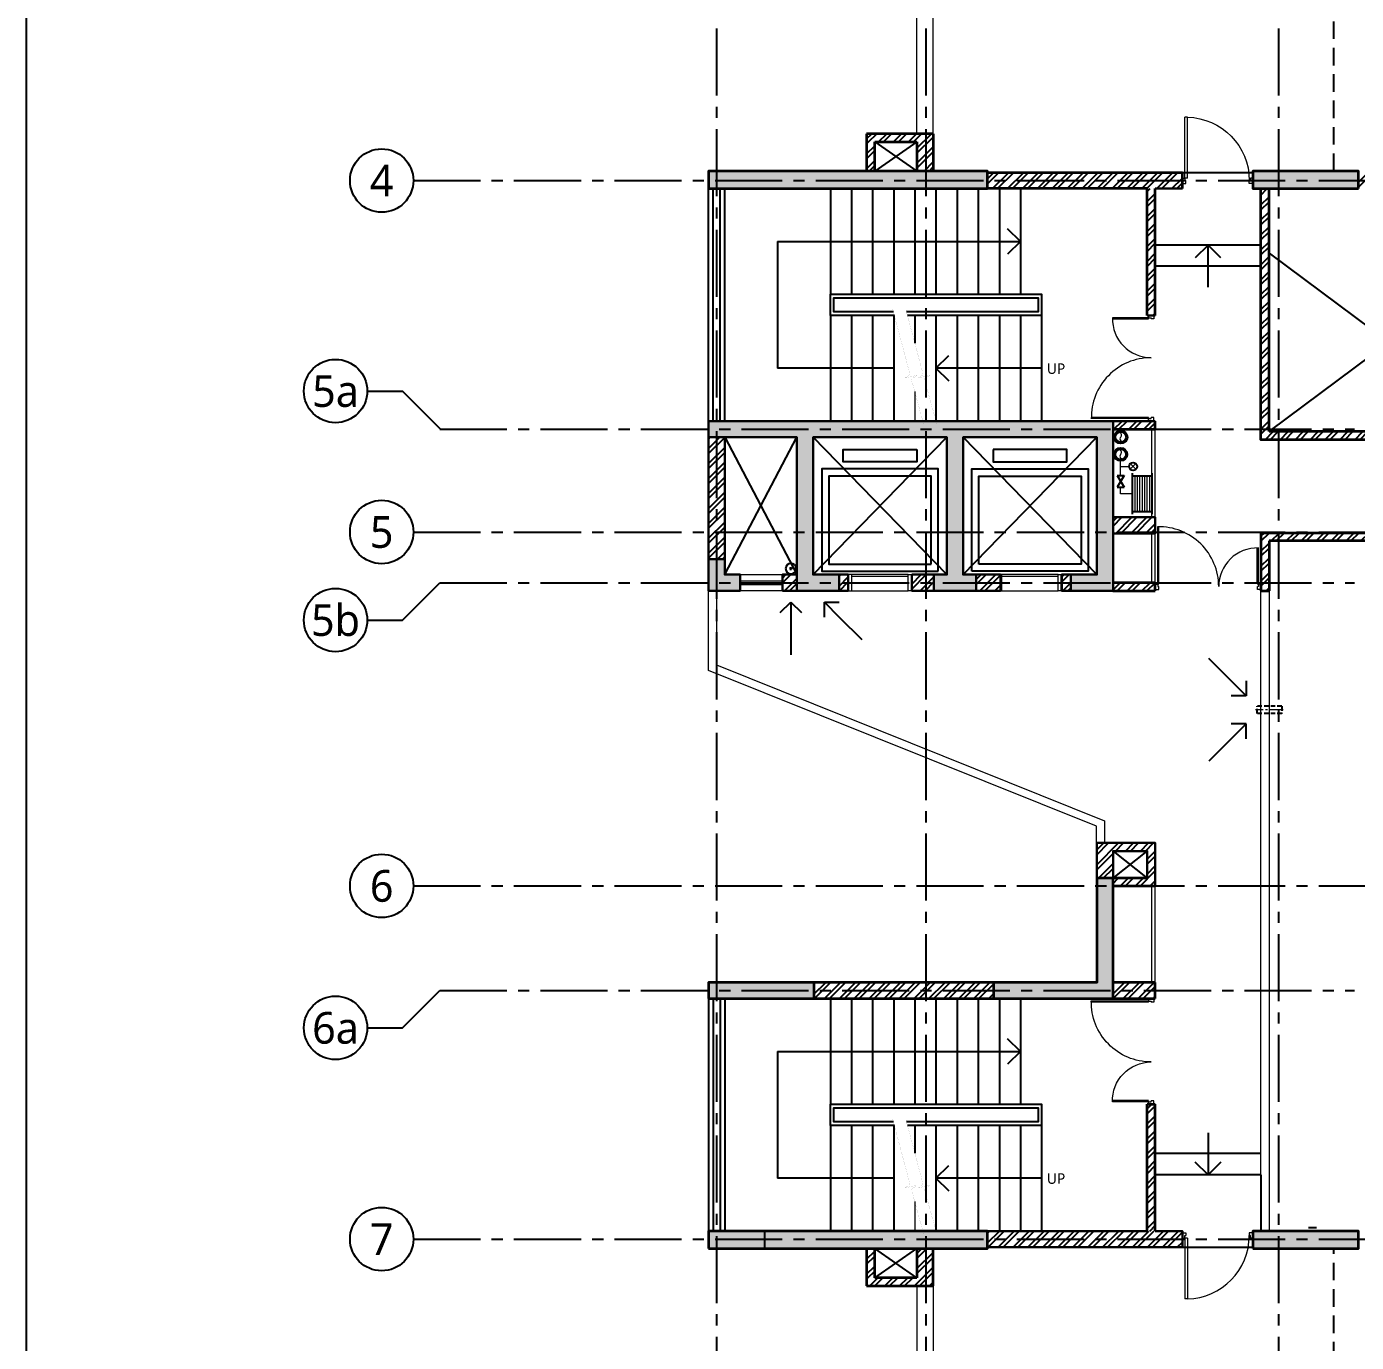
# Model space of a CAD drawing. Header units: millimetres. Extents: x -2409243 to -2334937, y -643723 to -441957.
# Drawn here: x -2409243 to -2390357, y -624773 to -606090 of the extents above; entities that cross this region are included whole.
import ezdxf
from ezdxf.enums import TextEntityAlignment as Align

# ---------------------------------------------------------------- set-up
doc = ezdxf.new("R2010")
doc.units = ezdxf.units.MM
doc.header["$MEASUREMENT"] = 0
for name, pattern in [('CENTER2', [28.574999999999996, 19.05, -3.174999999999999, 3.174999999999999, -3.174999999999999]), ('DASHED2', [0.375, 0.25, -0.125]), ('HIDDEN', [0.375, 0.25, -0.125])]:
    doc.linetypes.add(name, pattern=pattern)
for name, color, linetype in [('A-Anno Misc', 7, 'Continuous'), ('A-Anno-Grid Lines', 154, 'Continuous'), ('A-Elevation', 4, 'Continuous'), ('A-Railing', 4, 'Continuous'), ('A-Steps', 3, 'Continuous'), ('A-Wall Patt', 8, 'Continuous'), ('A-Window', 4, 'Continuous'), ('Anno_Labels', 7, 'Continuous'), ('S-Conc Patt', 9, 'Continuous')]:
    doc.layers.add(name, color=color, linetype=linetype)
for name, color, linetype, lineweight in [('A-Detail Lines', 8, 'Continuous', 25), ('A-Door', 4, 'Continuous', 9), ('A-DTLS-Elevation', 4, 'Continuous', 25), ('A-Wall Ele', 3, 'Continuous', 20), ('A-Wall Sec', 1, 'Continuous', 30), ('A-WIN', 5, 'Continuous', 25), ('HVAC Units', 60, 'Continuous', 30), ('S-Concrete', 40, 'Continuous', 30), ('STAIR', 3, 'Continuous', 9), ('Wall HATCH', 8, 'Continuous', 15)]:
    doc.layers.add(name, color=color, linetype=linetype, lineweight=lineweight)
doc.styles.get("Standard").update_dxf_attribs({"font": 'trebuc.ttf'})
pattern_1 = [(45, (-1525842.595350857, -761657.0660800767), (-106.0660171779821, 106.0660171779821), []), (45, (-1525771.884672857, -761657.0660800767), (-106.0660171779821, 106.0660171779821), [])]
pattern_2 = [(45, (-2587125.204969347, -621214.3231011034), (-106.0660171779821, 106.0660171779821), []), (45, (-2587054.494291347, -621214.3231011034), (-106.0660171779821, 106.0660171779821), [])]
pattern_3 = [(45, (-1525842.595350856, -900357.4876261746), (-106.0660171779821, 106.0660171779821), []), (45, (-1525771.884672857, -900357.4876261746), (-106.0660171779821, 106.0660171779821), [])]
pattern_4 = [(45, (-2388678.844241579, -621264.3231011044), (-106.0660171779821, 106.0660171779821), []), (45, (-2388608.133563579, -621264.3231011044), (-106.0660171779821, 106.0660171779821), [])]

# ---------------------------------------------------------------- blocks, each defined once
blk = doc.blocks.new('ABL_Door_S - 1000 x 2100-11-3 Second Floor Lvl')
at = {"layer": 'A-Door', "color": 5}
for p, q in [((-500, 37.5), (-450, 37.5)), ((-500, -37.5), (-500, 37.5)), ((-450, 37.5), (-450, -2.5)), ((450, 37.5), (450, -2.5)), ((500, 37.5), (450, 37.5)), ((500, -37.5), (500, 37.5)), ((-500, -37.5), (-465, -37.5)), ((-465, -2.5), (-450, -2.5)), ((-465, -37.5), (-465, -2.5)), ((-430, -37.5), (-465, -37.5)), ((465, -2.5), (450, -2.5)), ((465, -37.5), (465, -2.5)), ((500, -37.5), (465, -37.5))]:
    blk.add_line(p, q, dxfattribs=at)
at = {"layer": 'A-Door', "color": 5, "lineweight": 18}
for p, q in [((-465, -37.5), (-465, -902.3749913182692)), ((-430, -37.5), (-430, -902.3749913182692)), ((-430, -902.3749913182692), (-465, -902.3749913182692))]:
    blk.add_line(p, q, dxfattribs=at)
at = {"layer": 'A-Door'}
blk.add_arc((-450, -2.500000000029103), 899.9999999999976, 271.2733443589007, 0, dxfattribs=at)
blk = doc.blocks.new('Grid Head')
blk.add_circle((0, 0), 3)
at = {"layer": 'Anno_Labels'}
blk.add_attdef('GRID_NAME', text='', height=3, dxfattribs=at).set_placement((0, 0), align=Align.MIDDLE_CENTER)
blk = doc.blocks.new('Grid Residences')
for points in [[(-17086.89123417146, 3578.308619771851), (-17086.89123417146, 3078.308619771851), (-16556.56114828156, 2547.978533881949)], [(-11296.89123417146, 3578.308619771851), (-11296.89123417146, 3078.308619771851), (-10766.56114828156, 2547.978533881949)], [(-8045.170188700024, 3578.232114523882), (-8045.200182318222, 3078.23211542354), (-8575.562080290169, 2547.933843523963)]]:
    blk.add_lwpolyline(points)
at = {"layer": 'A-Anno-Grid Lines', "linetype": 'CENTER2', "ltscale": 50}
for p, q in [((-20086.5611482815, 2922.978533881949), (-20086.5611482815, -27704.42249789042)), ((-15071.56114828156, 2922.978533881949), (-15071.56114828156, -27704.42249789042)), ((-10046.56114828167, 2922.978533881833), (-10046.56114828161, -27704.42249789054)), ((-5056.561148281617, 2922.978533881949), (-5056.561148281617, -27704.42249789042)), ((-16556.56114828156, 2547.978533881949), (-16556.56114828156, -10441.25365557242)), ((-10766.56114828156, 2547.978533881949), (-10766.56114828156, -10441.25365557242)), ((-8586.561148282315, 2547.933843523963), (-8586.561148282315, -10441.25365557242)), ((12818.17248725664, -1384.25730331114), (-37818.04011461896, -1384.257303311489)), ((12818.17248725664, -4354.25730331114), (-37818.04011461896, -4354.25730331149)), ((12818.17248725664, -9364.257303311257), (-37818.04011461896, -9364.257303311608))]:
    blk.add_line(p, q, dxfattribs=at)
at = {"layer": 'A-Anno-Grid Lines'}
blk.add_line((-19971.5611482815, -2065.177177128731), (-20201.5611482815, -2065.177177128731), dxfattribs=at)
ref = blk.add_blockref('Grid Head', (-17086.86870960804, 4028.308619208051), dxfattribs=dict(xscale=150, yscale=150, zscale=150, rotation=270))
ref.add_attrib('GRID_NAME', '6a', dxfattribs={"height": 450, "rotation": 270}).set_placement((-17086.86870960804, 4028.308619208051), align=Align.MIDDLE_CENTER)
ref = blk.add_blockref('Grid Head', (-11296.86870960804, 4028.308619208051), dxfattribs=dict(xscale=150, yscale=150, zscale=150, rotation=270))
ref.add_attrib('GRID_NAME', '5b', dxfattribs={"height": 450, "rotation": 270}).set_placement((-11296.86870960804, 4028.308619208051), align=Align.MIDDLE_CENTER)
ref = blk.add_blockref('Grid Head', (-8045.147664136603, 4028.232113960199), dxfattribs=dict(xscale=150, yscale=150, zscale=150, rotation=270))
ref.add_attrib('GRID_NAME', '5a', dxfattribs={"height": 450, "rotation": 270}).set_placement((-8045.147664136603, 4028.232113960199), align=Align.MIDDLE_CENTER)
ref = blk.add_blockref('Grid Head', (-20086.53862371808, 3372.978533317801), dxfattribs=dict(xscale=150, yscale=150, zscale=150, rotation=270))
ref.add_attrib('GRID_NAME', '7', dxfattribs={"height": 450, "rotation": 270}).set_placement((-20086.53862371808, 3372.978533317801), align=Align.MIDDLE_CENTER)
ref = blk.add_blockref('Grid Head', (-15071.53862371813, 3372.978533317801), dxfattribs=dict(xscale=150, yscale=150, zscale=150, rotation=270))
ref.add_attrib('GRID_NAME', '6', dxfattribs={"height": 450, "rotation": 270}).set_placement((-15071.53862371813, 3372.978533317801), align=Align.MIDDLE_CENTER)
ref = blk.add_blockref('Grid Head', (-10046.5386237179, 3372.978533317684), dxfattribs=dict(xscale=150, yscale=150, zscale=150, rotation=270))
ref.add_attrib('GRID_NAME', '5', dxfattribs={"height": 450, "rotation": 270}).set_placement((-10046.5386237179, 3372.978533317684), align=Align.MIDDLE_CENTER)
ref = blk.add_blockref('Grid Head', (-5056.538623718196, 3372.978533317684), dxfattribs=dict(xscale=150, yscale=150, zscale=150, rotation=270))
ref.add_attrib('GRID_NAME', '4', dxfattribs={"height": 450, "rotation": 270}).set_placement((-5056.538623718196, 3372.978533317684), align=Align.MIDDLE_CENTER)
blk = doc.blocks.new('s11')
at = {"layer": 'A-Detail Lines'}
for p, q in [((-25565, 59746.55107206268), (-25150.00000000023, 60346.55107206268)), ((-25565, 60346.55107206268), (-25150.00000000023, 59746.55107206268))]:
    blk.add_line(p, q, dxfattribs=at)
blk = doc.blocks.new('Big Door Garbage')
at = {"layer": 'A-Door', "color": 5, "lineweight": 18}
for p, q in [((-12550.00000000003, 128777.8379813184), (-12500.00000000003, 128777.8379813184)), ((-12550.00000000003, 128702.8379813184), (-12550.00000000003, 128777.8379813184)), ((-12550.00000000003, 128702.8379813184), (-12515.00000000003, 128702.8379813184)), ((-12515.00000000003, 128737.8379813184), (-12500.00000000003, 128737.8379813184)), ((-12515.00000000003, 128702.8379813184), (-12515.00000000003, 128737.8379813184)), ((-12500.00000000003, 128702.8379813184), (-12515.00000000003, 128702.8379813184)), ((-12515.00000000003, 128700.206402371), (-12515.00000000003, 128189.2027984238)), ((-12500.00000000003, 128777.8379813184), (-12500.00000000003, 128737.8379813184)), ((-12498.87218045116, 128700.206402371), (-12498.87218045116, 128188.9658008673)), ((-11101.12781954891, 128700.206402371), (-11101.12781954891, 127888.9658008673)), ((-11100.00000000003, 128777.8379813184), (-11100.00000000003, 128737.8379813184)), ((-11050.00000000003, 128777.8379813184), (-11100.00000000003, 128777.8379813184)), ((-11085.00000000003, 128737.8379813184), (-11100.00000000003, 128737.8379813184)), ((-11100.00000000003, 128702.8379813184), (-11085.00000000003, 128702.8379813184)), ((-11085.00000000003, 128702.8379813184), (-11085.00000000003, 128737.8379813184)), ((-11050.00000000003, 128702.8379813184), (-11085.00000000003, 128702.8379813184)), ((-11085.00000000003, 128700.206402371), (-11085.00000000003, 127889.1190218386)), ((-11050.00000000003, 128702.8379813184), (-11050.00000000003, 128777.8379813184))]:
    blk.add_line(p, q, dxfattribs=at)
at = {"layer": 'A-Door', "lineweight": 18}
for centre, radius, start, end in [((-12498.87218045116, 128737.8379813184), 548.8721804511275, 268.3162035749107, 0), ((-11101.12781954891, 128737.8379813184), 848.8721804511275, 180, 271.3223276805164)]:
    blk.add_arc(centre, radius, start, end, dxfattribs=at)
blk = doc.blocks.new('bs1')
at = {"layer": 'A-Detail Lines'}
for points in [[(-2919.325311088462, 11907.97853388184), (480.6746889115447, 9372.978533881855)], [(-2919.325311088469, 9372.978533881864), (480.674688911502, 11907.97853388185)]]:
    blk.add_lwpolyline(points, dxfattribs=at)
blk = doc.blocks.new('Stair win rail')
at = {"layer": 'A-Window', "color": 3}
for p, q in [((-21549.99999999942, -3507.235837192973), (-24850.00000000046, -3507.235837192973)), ((-21549.99999999942, -3607.235837192973), (-24850.00000000046, -3607.235837192973))]:
    blk.add_line(p, q, dxfattribs=at)
at = {"layer": 'A-Window'}
for points in [[(-21549.99999999942, -3442.235837192973), (-24850.00000000046, -3442.23583719274)], [(-21549.99999999942, -3672.235837192973), (-24850.00000000046, -3672.235837192973)]]:
    blk.add_lwpolyline(points, dxfattribs=at)
blk = doc.blocks.new('Data Shaft Door')
at = {"layer": 'A-Door'}
for points in [[(-15745.00000000006, -10152.23583719309), (-15045.00000000006, -10152.23583719309)], [(-15745.00000000006, -10202.23583719309), (-15045.00000000006, -10202.23583719309)]]:
    blk.add_lwpolyline(points, dxfattribs=at)
blk = doc.blocks.new('Fire Hyd Shaft Door')
at = {"layer": 'A-Door'}
for points in [[(-14815.00000000005, -10152.23583719309), (-13565.00000000006, -10152.23583719309)], [(-14815.00000000005, -10202.23583719309), (-13565.00000000006, -10202.23583719309)]]:
    blk.add_lwpolyline(points, dxfattribs=at)
blk = doc.blocks.new('f h')
at = {"layer": 'A-WIN'}
for p, q in [((1011088.013132493, -78536.09547787847), (1011088.013132493, -79119.67305707687)), ((1011368.013092493, -78536.09547787857), (1011368.013092493, -79119.67305707687)), ((1010874.07182492, -78569.5797984855), (1010971.835498694, -78569.57979848562)), ((1010874.07182492, -78569.5797984855), (1010971.835498694, -78734.34588364139)), ((1010971.835498694, -78569.57979848562), (1010874.07182492, -78734.34588364151)), ((1010874.07182492, -78734.34588364151), (1010971.835498694, -78734.34588364139)), ((1011088.013132493, -78574.90916572325), (1011368.013092493, -78574.90916572312)), ((1011088.013132493, -79080.85936923242), (1011368.013092493, -79080.8593692322))]:
    blk.add_line(p, q, dxfattribs=at)
at = {"layer": 'A-WIN', "ltscale": 50}
for centre, radius in [((1010925.350132211, -78023.24024013418), 93.75), ((1010925.350132211, -78023.24024013418), 75), ((1010923.803244226, -78269.11066844268), 93.75), ((1010923.803244226, -78269.11066844268), 75)]:
    blk.add_circle(centre, radius, dxfattribs=at)
at = {"layer": 'A-WIN'}
blk.add_circle((1011100.248916052, -78441.18286097607), 56.63822130720364, dxfattribs=at)
at = {"layer": 'Wall HATCH'}
for p, q in [((1010922.953661807, -78569.57979848537), (1010922.953661807, -78343.90080410137)), ((1010922.953661807, -78441.1828609762), (1011043.610694745, -78441.1828609763)), ((1011140.298186413, -78401.13359061512), (1011060.199645691, -78481.23213133692)), ((1011140.298186413, -78481.2321313374), (1011060.199645691, -78401.13359061582)), ((1010922.953661807, -78827.88426747755), (1010922.953661807, -78734.34588364151)), ((1011123.013127493, -78574.909165723), (1011123.013127493, -79080.85936923232)), ((1011158.013122493, -78574.90916572325), (1011158.013122493, -79080.8593692322)), ((1011193.013117493, -78574.90916572325), (1011193.013117493, -79080.85936923232)), ((1011228.013112493, -78574.90916572325), (1011228.013112494, -79080.85936923232)), ((1011263.013107493, -78574.90916572312), (1011263.013107493, -79080.85936923232)), ((1011298.013102493, -78574.90916572312), (1011298.013102493, -79080.8593692322)), ((1011333.013097493, -78574.909165723), (1011333.013097493, -79080.8593692322)), ((1011088.013132493, -78827.88426747755), (1010922.953661807, -78827.88426747755))]:
    blk.add_line(p, q, dxfattribs=at)
at = {"layer": 'Wall HATCH', "ltscale": 50}
for centre in [(1010899.00696167, -77996.55152780411), (1010897.460073685, -78242.42195611262)]:
    blk.add_arc(centre, 37.5, 314.6266810665331, 134.6266810665331, dxfattribs=at)
at = {"layer": 'Wall HATCH'}
for centre in [(1010951.693302752, -78049.92895246425), (1010950.146414767, -78295.79938077275)]:
    blk.add_arc(centre, 37.5, 134.6266810665331, 314.6266810665331, dxfattribs=at)
blk = doc.blocks.new('Lift Door')
at = {"layer": 'A-Door'}
for p, q in [((-15830.00000000005, -5817.23583719309), (-15830.00000000005, -6617.235837193075)), ((-15625.00000000005, -6617.235837193075), (-15625.00000000005, -5817.23583719309)), ((-15600.00000000005, -6617.235837193075), (-15600.00000000005, -5817.23583719309))]:
    blk.add_line(p, q, dxfattribs=at)
for points in [[(-15830.00000000005, -5767.23583719309), (-15830.00000000005, -5817.23583719309), (-15600.00000000005, -5817.23583719309), (-15600.00000000005, -5767.23583719309)], [(-15830.00000000005, -6667.235837193075), (-15830.00000000005, -6617.235837193075), (-15600.00000000005, -6617.235837193075), (-15600.00000000005, -6667.235837193075)]]:
    blk.add_lwpolyline(points, dxfattribs=at)
blk = doc.blocks.new('Lift Room')
at = {"layer": 'A-Detail Lines'}
for p, q in [((-15630.00000000007, 122950.3379813184), (-13680.00000000007, 124850.3379813183)), ((-15630.00000000007, 124850.3379813183), (-13680.00000000007, 122950.3379813184))]:
    blk.add_line(p, q, dxfattribs=at)
blk.add_lwpolyline([(-15480.00000000008, 124625.3379813184), (-14230.00000000008, 124625.3379813184), (-14230.00000000008, 123175.3379813183), (-15480.00000000008, 123175.3379813183)], close=True, dxfattribs=at)
at = {"layer": 'A-Elevation'}
for points in [[(-15580.00000000008, 124725.3379813183), (-14130.00000000008, 124725.3379813183), (-14130.00000000008, 123075.3379813183), (-15580.00000000008, 123075.3379813183)], [(-13855.00000000007, 124425.3379813184), (-14030.00000000008, 124425.3379813184), (-14030.00000000008, 123375.3379813183), (-13855.00000000007, 123375.3379813183)]]:
    blk.add_lwpolyline(points, close=True, dxfattribs=at)
blk = doc.blocks.new('Shaft Door D')
at = {"layer": 'A-Wall Patt'}
h = blk.add_hatch(dxfattribs=at)
h.set_pattern_fill('ANSI32', color=256, scale=400, style=0)
h.set_pattern_definition([(45, (-9829.325311088469, 7062.978533881891), (-106.0660171779821, 106.0660171779821), []), (45, (-9758.614633088466, 7062.978533881891), (-106.0660171779821, 106.0660171779821), [])])
h.paths.add_polyline_path([(-9624.325311088469, 7292.978533881892), (-9829.325311088469, 7292.978533881892), (-9829.325311088469, 7062.978533881891), (-9624.325311088469, 7062.978533881891)])
at = {"layer": 'A-Door'}
for points in [[(-10429.32531108847, 7292.978533881892), (-9829.325311088469, 7292.978533881892)], [(-10429.32531108847, 7202.978533881891), (-9829.325311088469, 7202.978533881891)], [(-10429.32531108847, 7152.978533881891), (-9829.325311088469, 7152.978533881891)], [(-9829.325311088469, 7062.978533881891), (-10429.32531108847, 7062.978533881891)]]:
    blk.add_lwpolyline(points, dxfattribs=at)
at = {"layer": 'A-Wall Sec'}
for points in [[(-9829.325311088469, 7062.978533881891), (-9829.325311088469, 7292.978533881892), (-9624.325311088469, 7292.978533881892)], [(-9829.325311088469, 7062.978533881891), (-9624.325311088469, 7062.978533881891)]]:
    blk.add_lwpolyline(points, dxfattribs=at)
blk = doc.blocks.new('Elec Shaft Door')
at = {"layer": 'A-Door'}
for p, q in [((-21320.00000000001, 55996.5510720627), (-19955, 55996.5510720627)), ((-21320.00000000001, 55946.5510720627), (-19955, 55946.5510720627))]:
    blk.add_line(p, q, dxfattribs=at)
blk = doc.blocks.new('A$C7A496187')
at = {"layer": 'A-Detail Lines'}
for p, q in [((-1801.881114906398, 2548.118885093485), (-1982.19334410876, 2728.431114295963)), ((-5250, 2550), (-5249.999999999534, 750.0000000000583)), ((-5250, 2550), (-1800, 2550)), ((-1801.881114906398, 2548.118885093485), (-1982.19334410876, 2367.806655891007)), ((-3000, 750), (-2819.687770797639, 930.3122292024781)), ((-3600, 750), (-5249.999999999534, 750.0000000000583)), ((-1500, 750), (-3000, 750)), ((-3000, 750), (-2819.687770797639, 569.6877707975217))]:
    blk.add_line(p, q, dxfattribs=at)
at = {"layer": 'A-Detail Lines', "color": 5, "const_width": 1}
for points in [[(-3614.388678551419, 1586.506432710215), (-3368.331279197475, 662.0062195144128), (-3439.796830150066, 612.7559084440582), (-3270.223396420246, 649.6556236573961), (-3350.570661826758, 595.5125149176455), (-3175.539865364554, -39.99708847200964)], [(-3428.203515943839, 1586.506432710215), (-3182.146116589894, 662.0062195144128), (-3253.61166754202, 612.7559084440582), (-3084.038233812666, 649.6556236573961), (-3164.385499219177, 595.5125149176455), (-2989.354702756508, -39.99708847200964)]]:
    blk.add_lwpolyline(points, dxfattribs=at)
at = {"layer": 'A-Railing'}
for points in [[(-3591.364835445536, 1500), (-4500, 1500), (-4500, 1800), (-1500, 1800), (-1500, 1500), (-3405.179672837724, 1500)], [(-3604.672425635392, 1550), (-4450, 1550), (-4450, 1750), (-1550, 1750), (-1550, 1550), (-3418.487263027812, 1550)]]:
    blk.add_lwpolyline(points, dxfattribs=at)
at = {"layer": 'A-Steps'}
for p, q in [((-4500, 3300), (-4500, 1800)), ((-4200, 3300), (-4200, 1800)), ((-3900, 3300), (-3900, 1800)), ((-3600, 3300), (-3600, 1800)), ((-3300, 3300), (-3300, 1800)), ((-3000, 3300), (-3000, 1800)), ((-2700, 3300), (-2700, 1800)), ((-2400, 3300), (-2400, 1800)), ((-2100, 3300), (-2100, 1800)), ((-1800, 3300), (-1800, 1800)), ((-4500, 1500), (-4500, 0)), ((-4200, 1500), (-4200, 0)), ((-3900, 1500), (-3900, 0)), ((-3600, 1500), (-3600, 0)), ((-3300, 1500), (-3300, 1104.813225622638)), ((-3000, 1500), (-3000, 0)), ((-2700, 1500), (-2700, 0)), ((-2400, 1500), (-2400, 0)), ((-2100, 1500), (-2100, 0)), ((-1800, 1500), (-1800, 0)), ((-1500, 1500), (-1500, 0))]:
    blk.add_line(p, q, dxfattribs=at)
at = {"layer": 'STAIR'}
blk.add_line((-3300, 419.5539350113831), (-3300, 0), dxfattribs=at)
at = {"layer": 'A-Detail Lines', "insert": (-1424.758477131719, 820.0621779527864), "char_height": 150, "width": 514.4054084551753, "attachment_point": 1}
blk.add_mtext('UP', dxfattribs=at)
blk = doc.blocks.new('Garbaghe Chute cutout')
at = {"layer": 'A-Detail Lines'}
for points in [[(-836332.2976589759, 288436.1430589523), (-835307.2976589759, 286486.1430589523)], [(-836332.2976589763, 286486.1430589523), (-835307.2976589759, 288436.1430589521)]]:
    blk.add_lwpolyline(points, dxfattribs=at)
blk = doc.blocks.new('Rainwater Pipe Shaft')
at = {"layer": 'A-Detail Lines'}
for points in [[(-830817.2976589764, 282561.1430589525), (-830332.2976589759, 282176.1430589524)], [(-830817.2976589764, 282176.1430589524), (-830332.297658976, 282561.1430589525)]]:
    blk.add_lwpolyline(points, dxfattribs=at)
blk = doc.blocks.new('Res Col LAyout 11th Floor')
at = {"layer": 'S-Conc Patt'}
for points in [[(-906908.8507446464, 153265.7215128544), (-906908.8507446464, 153515.7215128544), (-910868.8507446459, 153515.7215128544), (-910868.8507446459, 153265.7215128544)], [(-901638.8507446459, 153265.7215128544), (-901638.8507446459, 153515.7215128544), (-903138.8507446464, 153515.7215128544), (-903138.8507446464, 153265.7215128544)], [(-910868.8507446458, 149965.7215128534), (-910868.8507446458, 149735.7215128543), (-909613.8507446456, 149735.7215128541), (-909613.8507446456, 147555.7215128543), (-909013.8507446456, 147555.7215128543), (-909013.8507446456, 147785.7215128543), (-909383.8507446456, 147785.7215128543), (-909383.8507446456, 149735.7215128534), (-907483.8507446456, 149735.7215128534), (-907483.8507446456, 147785.7215128548), (-907668.8507446456, 147785.7215128548), (-907668.8507446456, 147555.7215128548), (-907068.8507446456, 147555.7215128548), (-907068.8507446456, 147785.7215128548), (-907253.8507446456, 147785.7215128548), (-907253.8507446456, 149735.7215128534), (-905353.8507446459, 149735.7215128543), (-905353.8507446459, 147785.7215128543), (-905723.8507446456, 147785.7215128543), (-905723.8507446456, 147555.7215128543), (-905123.8507446456, 147555.7215128543), (-905123.8507446456, 149965.7215128534)], [(-905353.8507446464, 143475.7215128544), (-905353.8507446464, 141995.7215128546), (-906823.8507446456, 141995.7215128546), (-906823.8507446456, 141765.7215128546), (-905123.8507446464, 141765.7215128546), (-905123.8507446464, 143475.7215128544)], [(-910868.8507446465, 141765.7215128543), (-910868.8507446465, 141765.7215128544), (-909368.8507446458, 141765.7215128544), (-909368.8507446458, 141995.7215128544), (-910868.8507446465, 141995.7215128544)], [(-910868.8507446459, 138215.7215128544), (-906908.8507446464, 138215.7215128544), (-906908.8507446464, 138465.7215128546), (-910868.8507446459, 138465.7215128544)], [(-903138.8507446464, 138215.7215128544), (-901638.8507446459, 138215.7215128543), (-901638.8507446459, 138465.7215128543), (-903138.8507446464, 138465.7215128544)]]:
    blk.add_hatch(color=256, dxfattribs=at).paths.add_polyline_path(points)
blk.add_hatch(color=256, dxfattribs=at).paths.add_polyline_path([(-910868.8507446458, 148005.7215128543), (-910868.8507446458, 147555.7215128543), (-910418.8507446458, 147555.7215128543), (-910418.8507446458, 147785.7215128543), (-910638.8507446459, 147785.7215128543), (-910638.8507446459, 148005.7215128543)], flags=17)
at = {"layer": 'S-Concrete', "lineweight": 35}
for points in [[(-906908.8507446464, 153265.7215128544), (-906908.8507446464, 153515.7215128544), (-910868.8507446459, 153515.7215128544), (-910868.8507446459, 153265.7215128544)], [(-901638.8507446459, 153265.7215128544), (-901638.8507446459, 153515.7215128544), (-903138.8507446464, 153515.7215128544), (-903138.8507446464, 153265.7215128544)], [(-905353.8507446464, 143475.7215128544), (-905353.8507446464, 141995.7215128546), (-906823.8507446456, 141995.7215128546), (-906823.8507446456, 141765.7215128546), (-905123.8507446464, 141765.7215128546), (-905123.8507446464, 143475.7215128544)], [(-910868.8507446465, 141765.7215128543), (-910868.8507446465, 141765.7215128544), (-909368.8507446458, 141765.7215128544), (-909368.8507446458, 141995.7215128544), (-910868.8507446465, 141995.7215128544), (-910868.8507446465, 141765.7215128543)], [(-910868.8507446459, 138215.7215128544), (-906908.8507446464, 138215.7215128544), (-906908.8507446464, 138465.7215128546), (-910868.8507446459, 138465.7215128544)], [(-903138.8507446464, 138215.7215128544), (-901638.8507446459, 138215.7215128543), (-901638.8507446459, 138465.7215128543), (-903138.8507446464, 138465.7215128544)]]:
    blk.add_lwpolyline(points, close=True, dxfattribs=at)
at = {"layer": 'S-Concrete'}
for points in [[(-910868.8507446458, 149965.7215128534), (-910868.8507446458, 149735.7215128543), (-909613.8507446456, 149735.7215128541), (-909613.8507446456, 147555.7215128543), (-909013.8507446456, 147555.7215128543), (-909013.8507446456, 147785.7215128543), (-909383.8507446456, 147785.7215128543), (-909383.8507446456, 149735.7215128534), (-907483.8507446456, 149735.7215128534), (-907483.8507446456, 147785.7215128548), (-907668.8507446456, 147785.7215128548), (-907668.8507446456, 147555.7215128548), (-907068.8507446456, 147555.7215128548), (-907068.8507446456, 147785.7215128548), (-907253.8507446456, 147785.7215128548), (-907253.8507446456, 149735.7215128534), (-905353.8507446459, 149735.7215128543), (-905353.8507446459, 147785.7215128543), (-905723.8507446456, 147785.7215128543), (-905723.8507446456, 147555.7215128543), (-905123.8507446456, 147555.7215128543), (-905123.8507446456, 149965.7215128534), (-910868.8507446458, 149965.7215128534)], [(-910868.8507446458, 148005.7215128543), (-910868.8507446458, 147555.7215128543), (-910418.8507446458, 147555.7215128543), (-910418.8507446458, 147785.7215128543), (-910638.8507446459, 147785.7215128543), (-910638.8507446459, 148005.7215128543), (-910868.8507446458, 148005.7215128543)]]:
    blk.add_lwpolyline(points, dxfattribs=at)
blk = doc.blocks.new('Spout')
at = {"layer": 'A-DTLS-Elevation', "linetype": 'DASHED2', "ltscale": 250}
for p, q in [((-836622.2976589759, 290266.143058952), (-836622.2976589759, 290366.143058952)), ((-836272.297658976, 290366.143058952), (-836272.297658976, 290266.143058952))]:
    blk.add_line(p, q, dxfattribs=at)
for points in [[(-836272.297658976, 290366.143058952), (-836622.2976589759, 290366.143058952)], [(-836272.297658976, 290266.143058952), (-836622.2976589759, 290266.143058952)]]:
    blk.add_lwpolyline(points, dxfattribs=at)
at = {"layer": 'STAIR', "linetype": 'CENTER2', "ltscale": 10}
blk.add_lwpolyline([(-836250.422658976, 290316.143058952), (-836644.1726589759, 290316.143058952)], dxfattribs=at)
blk = doc.blocks.new('RW pipe')
at = {"layer": 'A-Detail Lines'}
for points in [[(-912742.862737155, 292075.1890407078), (-912782.8627371552, 292075.1890407078)], [(-912762.8627371552, 292095.1890407079), (-912762.8627371552, 292055.1890407079)]]:
    blk.add_lwpolyline(points, dxfattribs=at)
at = {"layer": 'A-DTLS-Elevation'}
blk.add_circle((-912762.8627371552, 292075.1890407079), 74.99999999999999, dxfattribs=at)
blk = doc.blocks.new('_Open90')
at = {"color": 0, "linetype": 'ByBlock', "lineweight": -2}
for p, q in [((0, 0), (-1, 0)), ((-0.5, 0.5), (0, 0)), ((0, 0), (-0.5, -0.5))]:
    blk.add_line(p, q, dxfattribs=at)
blk = doc.blocks.new('Leader')
at = {"layer": 'A-Detail Lines'}
blk.add_lwpolyline([(-866884.1632830976, 285459.343937374), (-866434.1918783496, 285459.3439373739)], dxfattribs=at)
at = {"layer": 'A-Detail Lines', "xscale": 300, "yscale": 300, "zscale": 300, "rotation": 180}
blk.add_blockref('_Open90', (-867184.1632830976, 285459.3439373739), dxfattribs=at)

msp = doc.modelspace()

# ---------------------------------------------------------------- hatches: boundary and pattern name
at = {"layer": 'A-Wall Patt'}
h = msp.add_hatch(dxfattribs=at)
h.set_pattern_fill('ANSI32', color=256, scale=400, style=0)
h.set_pattern_definition(pattern_2)
h.paths.add_polyline_path([(-2396368.169552668, -607611.3445672226), (-2397313.169552668, -607611.3445672226), (-2397313.169552668, -607726.3445672226), (-2397198.169552668, -607726.3445672226), (-2396598.169552668, -607726.3445672226), (-2396598.169552668, -608141.3445672226), (-2396368.169552668, -608141.3445672226)])
h = msp.add_hatch(dxfattribs=at)
h.set_pattern_fill('ANSI32', color=256, scale=400, style=0)
h.set_pattern_definition(pattern_2)
h.paths.add_polyline_path([(-2397313.169552668, -608141.3445672217), (-2397198.169552668, -608141.3445672217), (-2397198.169552668, -607726.3445672226), (-2397313.169552668, -607726.3445672226)])
h = msp.add_hatch(dxfattribs=at)
h.set_pattern_fill('ANSI32', color=256, scale=400, style=0)
h.set_pattern_definition([(45, (-2587125.204969347, -621164.3231011044), (-106.0660171779821, 106.0660171779821), []), (45, (-2587054.494291347, -621164.3231011044), (-106.0660171779821, 106.0660171779821), [])])
h.paths.add_polyline_path([(-2395598.169552668, -608161.3445672226), (-2395598.169552668, -608391.3445672226), (-2392828.169552668, -608391.3445672226), (-2392828.169552668, -608163.8445672217), (-2394238.169552668, -608161.3445672226)])
h = msp.add_hatch(dxfattribs=at)
h.set_pattern_fill('ANSI32', color=256, scale=400, style=0)
h.set_pattern_definition([(45, (-2390086.756366049, -608269.3416128746), (-106.0660171779821, 106.0660171779821), []), (45, (-2390016.045688049, -608269.3416128746), (-106.0660171779821, 106.0660171779821), [])])
h.paths.add_polyline_path([(-2388913.169552668, -608391.3445672226), (-2388913.169552668, -609306.3445672226), (-2388198.169552668, -609306.3445672226), (-2388198.169552668, -609191.3445672226), (-2388798.169552668, -609191.3445672226), (-2388798.169552668, -608391.3445672217), (-2388298.169552668, -608391.3445672217), (-2388298.169552668, -608161.3445672217), (-2390328.169552668, -608161.3445672226), (-2390328.169552668, -608391.3445672226)])
h.paths.add_polyline_path([(-2391598.169552668, -611841.3445672226), (-2391598.169552668, -608391.3445672226), (-2391713.169552668, -608391.3445672226), (-2391713.169552668, -611956.3445672226), (-2388198.169552668, -611956.3445672226), (-2388198.169552668, -611841.3445672226)])
h = msp.add_hatch(dxfattribs=at)
h.set_pattern_fill('ANSI32', color=256, scale=400, style=0)
h.set_pattern_definition(pattern_1)
h.paths.add_polyline_path([(-2393328.169552668, -610191.3445672236), (-2393213.169552668, -610191.3445672236), (-2393213.169552668, -608391.3445672226), (-2393328.169552668, -608391.3445672226)])
h = msp.add_hatch(dxfattribs=at)
h.set_pattern_fill('ANSI32', color=256, scale=400, style=0)
h.set_pattern_definition([(45, (-2393542.182253555, -611760.0791830822), (-106.0660171779821, 106.0660171779821), []), (45, (-2393471.471575555, -611760.0791830822), (-106.0660171779821, 106.0660171779821), [])])
h.paths.add_polyline_path([(-2393213.169552668, -611691.3445672226), (-2393818.169552668, -611691.3445672226), (-2393818.169552668, -611806.3445672226), (-2393213.169552668, -611806.3445672226)])
h = msp.add_hatch(dxfattribs=at)
h.set_pattern_fill('ANSI32', color=256, scale=400, style=0)
h.set_pattern_definition([(45, (-2399359.892894158, -612520.8742539893), (-106.0660171779821, 106.0660171779821), []), (45, (-2399289.182216158, -612520.8742539893), (-106.0660171779821, 106.0660171779821), [])])
h.paths.add_polyline_path([(-2399328.169552668, -611921.3445672226), (-2399558.169552668, -611921.3445672226), (-2399558.169552668, -613651.3445672226), (-2399328.169552668, -613651.3445672226)])
h = msp.add_hatch(dxfattribs=at)
h.set_pattern_fill('ANSI32', color=256, scale=400, style=0)
h.set_pattern_definition([(45, (-2393822.127560686, -613121.4176327643), (-106.0660171779821, 106.0660171779821), []), (45, (-2393751.416882686, -613121.4176327643), (-106.0660171779821, 106.0660171779821), [])])
h.paths.add_polyline_path([(-2393813.169552668, -613056.3445672226), (-2393813.169552668, -613286.3445672226), (-2393213.169552668, -613286.3445672226), (-2393213.169552668, -613056.3445672226)])
h = msp.add_hatch(dxfattribs=at)
h.set_pattern_fill('ANSI32', color=256, scale=400, style=0)
h.set_pattern_definition(pattern_2)
h.paths.add_polyline_path([(-2388947.727226764, -613391.3445672217), (-2388947.727226764, -613276.3445672226), (-2391713.169552668, -613276.3445672226), (-2391713.169552668, -614101.3445672226), (-2391598.169552668, -614101.3445672226), (-2391598.169552668, -613391.3445672217)])
h = msp.add_hatch(dxfattribs=at)
h.set_pattern_fill('ANSI32', color=256, scale=400, style=0)
h.set_pattern_definition([(45, (-2322525.057332323, -621164.3231011034), (-106.0660171779821, 106.0660171779821), []), (45, (-2322454.346654323, -621164.3231011034), (-106.0660171779821, 106.0660171779821), [])])
h.paths.add_polyline_path([(-2397703.169552668, -613871.3445672217), (-2397703.169552668, -614101.3445672217), (-2397573.169552667, -614101.3445672217), (-2397573.169552667, -613871.3445672217)])
h = msp.add_hatch(dxfattribs=at)
h.set_pattern_fill('ANSI32', color=256, scale=400, style=0)
h.set_pattern_definition(pattern_3)
h.paths.add_polyline_path([(-2396358.169552668, -614101.3445672217), (-2396358.169552668, -613871.3445672217), (-2396673.169552668, -613871.3445672217), (-2396673.169552668, -614101.3445672217)])
h = msp.add_hatch(dxfattribs=at)
h.set_pattern_fill('ANSI32', color=256, scale=400, style=0)
h.set_pattern_definition(pattern_3)
h.paths.add_polyline_path([(-2395758.169552668, -613871.3445672217), (-2395758.169552668, -614101.3445672217), (-2395413.169552668, -614101.3445672217), (-2395413.169552668, -613871.3445672217)])
h = msp.add_hatch(dxfattribs=at)
h.set_pattern_fill('ANSI32', color=256, scale=400, style=0)
h.set_pattern_definition([(45, (-2322675.057332323, -621164.3231011034), (-106.0660171779821, 106.0660171779821), []), (45, (-2322604.346654323, -621164.3231011034), (-106.0660171779821, 106.0660171779821), [])])
h.paths.add_polyline_path([(-2394413.169552668, -614101.3445672226), (-2394413.169552668, -613871.3445672226), (-2394543.169552668, -613871.3445672217), (-2394543.169552668, -614101.3445672217)])
h = msp.add_hatch(dxfattribs=at)
h.set_pattern_fill('ANSI32', color=256, scale=400, style=0)
h.set_pattern_definition([(45, (-1562995.871893691, -900357.4876261746), (-106.0660171779821, 106.0660171779821), []), (45, (-1562925.161215691, -900357.4876261746), (-106.0660171779821, 106.0660171779821), [])])
h.paths.add_polyline_path([(-2393818.169552668, -613986.3445672226), (-2393818.169552668, -614101.3445672226), (-2393213.169552668, -614101.3445672226), (-2393213.169552668, -613986.3445672226)])
h = msp.add_hatch(dxfattribs=at)
h.set_pattern_fill('ANSI32', color=256, scale=400, style=0)
h.set_pattern_definition([(45, (-2393302.794518541, -617886.1086790302), (-106.0660171779821, 106.0660171779821), []), (45, (-2393232.083840541, -617886.1086790302), (-106.0660171779821, 106.0660171779821), [])])
h.paths.add_polyline_path([(-2393213.169552668, -617681.3445672217), (-2394043.169552668, -617681.3445672217), (-2394043.169552668, -618181.3445672217), (-2393813.169552668, -618181.3445672217), (-2393813.169552668, -617796.3445672217), (-2393328.169552668, -617796.3445672217), (-2393328.169552668, -618181.3445672217), (-2393813.169552668, -618181.3445672217), (-2393813.169552668, -618296.3445672226), (-2393213.169552668, -618296.3445672226)])
h = msp.add_hatch(dxfattribs=at)
h.set_pattern_fill('ANSI32', color=256, scale=400, style=0)
h.set_pattern_definition(pattern_4)
h.paths.add_polyline_path([(-2398058.169552668, -619661.3445672226), (-2398058.169552668, -619891.3445672226), (-2395513.169552668, -619891.3445672226), (-2395513.169552668, -619661.3445672226)])
h = msp.add_hatch(dxfattribs=at)
h.set_pattern_fill('ANSI32', color=256, scale=400, style=0)
h.set_pattern_definition(pattern_4)
h.paths.add_polyline_path([(-2393813.169552668, -619661.3445672226), (-2393813.169552668, -619891.3445672226), (-2393213.169552668, -619891.3445672226), (-2393213.169552668, -619661.3445672226)])
h = msp.add_hatch(dxfattribs=at)
h.set_pattern_fill('ANSI32', color=256, scale=400, style=0)
h.set_pattern_definition(pattern_4)
h.paths.add_polyline_path([(-2393213.169552667, -621391.3445672226), (-2393328.169552668, -621391.3445672226), (-2393328.169552668, -623191.3445672226), (-2393213.169552668, -623191.3445672226)])
h = msp.add_hatch(dxfattribs=at)
h.set_pattern_fill('ANSI32', color=256, scale=400, style=0)
h.set_pattern_definition(pattern_1)
h.paths.add_polyline_path([(-2395598.169552668, -623191.3445672226), (-2395598.169552668, -623421.3445672226), (-2392828.169552668, -623421.3445672226), (-2392828.169552668, -623191.3445672226)])
h = msp.add_hatch(dxfattribs=at)
h.set_pattern_fill('ANSI32', color=256, scale=400, style=0)
h.set_pattern_definition(pattern_1)
h.paths.add_polyline_path([(-2396598.169552668, -623856.3445672226), (-2397198.169552668, -623856.3445672226), (-2397313.169552668, -623856.3445672226), (-2397313.169552668, -623971.3445672226), (-2396368.169552668, -623971.3445672226), (-2396368.169552668, -623441.3445672226), (-2396598.169552668, -623441.3445672226)])
h = msp.add_hatch(dxfattribs=at)
h.set_pattern_fill('ANSI32', color=256, scale=400, style=0)
h.set_pattern_definition(pattern_1)
h.paths.add_polyline_path([(-2397198.169552667, -623441.3445672226), (-2397313.169552668, -623441.3445672226), (-2397313.169552668, -623856.3445672226), (-2397198.169552668, -623856.3445672226)])

# ---------------------------------------------------------------- linework, layer by layer
at = {"layer": 'A-Anno Misc'}
for points in [[(-2392284.738438372, -609373.5379113305), (-2392463.169552668, -609191.3445672226), (-2392645.362896776, -609373.5379113305)], [(-2392463.169552668, -609791.3445672226), (-2392463.169552668, -609191.3445672226)], [(-2392463.169552668, -621795.1067970354), (-2392463.169552668, -622391.3445672226)], [(-2392284.738438372, -622212.9134529262), (-2392463.169552668, -622395.1067970354), (-2392645.362896776, -622212.9134529262)]]:
    msp.add_lwpolyline(points, dxfattribs=at)
at = {"layer": 'A-Detail Lines', "linetype": 'HIDDEN', "ltscale": 1000}
for points in [[(-2390678.169552668, -608141.3445672226), (-2390678.169552668, -593441.3445672226)], [(-2390678.169552668, -638141.3445672226), (-2390678.169552668, -623441.3445672226)]]:
    msp.add_lwpolyline(points, dxfattribs=at)
at = {"layer": 'A-Steps'}
for p, q in [((-2392828.169552668, -608163.8445672217), (-2391828.169552668, -608163.8445672217)), ((-2391713.169552668, -609191.3445672226), (-2391713.169552668, -608391.3445672226)), ((-2391713.169552668, -609191.3445672226), (-2393213.169552668, -609191.3445672226)), ((-2391713.169552668, -609491.3445672226), (-2393213.169552668, -609491.3445672226)), ((-2391038.169552668, -623141.3445672226), (-2390923.169552668, -623141.3445672226)), ((-2392828.169552668, -623421.3445672226), (-2391828.169552668, -623421.3445672226))]:
    msp.add_line(p, q, dxfattribs=at)
for points in [[(-2391713.169552668, -622091.3445672226), (-2393213.169552668, -622091.3445672226)], [(-2391713.169552668, -622391.3445672226), (-2393213.169552668, -622391.3445672226)], [(-2391713.169552668, -622391.3445672226), (-2391713.169552668, -623191.3445672226)]]:
    msp.add_lwpolyline(points, dxfattribs=at)
at = {"layer": 'A-Wall Ele'}
for points in [[(-2396598.169552668, -607611.3445672226), (-2396598.169552668, -603441.3445672226)], [(-2396368.169552668, -607611.3445672226), (-2396368.169552668, -603441.3445672226)], [(-2394048.169552668, -617681.3445672217), (-2394048.169552668, -617442.7779567662), (-2399558.169552668, -615231.3445672226), (-2399558.169552668, -614101.3445672217)], [(-2399443.169552668, -614101.3445672217), (-2399443.169552668, -615153.5832174836), (-2393933.169552668, -617365.0166070285), (-2393933.169552668, -617681.3445672217)], [(-2391598.169552668, -614101.3445672226), (-2391598.169552668, -623191.3445672226), (-2391713.169552668, -623191.3445672226)], [(-2391713.169552668, -623191.3445672226), (-2391713.169552668, -623191.3445672226), (-2391713.169552668, -614101.3445672226)], [(-2396598.169552668, -623971.3445672226), (-2396598.169552668, -628091.3445672226)], [(-2396368.169552668, -623971.3445672226), (-2396368.169552668, -628091.3445672226)]]:
    msp.add_lwpolyline(points, dxfattribs=at)
at = {"layer": 'A-Wall Patt'}
msp.add_lwpolyline([(-2409243.48775483, -587971.6004050287), (-2334936.93466916, -587971.6004050287), (-2334936.93466916, -643722.8717177372), (-2409243.48775483, -643722.8717177372)], close=True, dxfattribs=at)
msp.add_lwpolyline([(-2409243.48775483, -587971.6004050287), (-2334936.93466916, -587971.6004050287), (-2334936.93466916, -643722.8717177372), (-2409243.48775483, -643722.8717177372)], close=True, dxfattribs=at)
at = {"layer": 'A-Wall Sec', "lineweight": 35}
for p, q in [((-2396368.169552668, -607611.3445672226), (-2397313.169552668, -607611.3445672226)), ((-2397313.169552668, -607611.3445672226), (-2397313.169552668, -608141.3445672217)), ((-2397198.169552668, -607726.3445672226), (-2396598.169552668, -607726.3445672226)), ((-2397198.169552668, -608141.3445672217), (-2397198.169552668, -607726.3445672226)), ((-2396598.169552668, -607726.3445672226), (-2396598.169552668, -608141.3445672226)), ((-2396368.169552668, -607611.3445672226), (-2396368.169552668, -608141.3445672226)), ((-2395598.169552668, -608161.4316752363), (-2392828.169552668, -608163.8445672217)), ((-2392828.169552668, -608391.3445672226), (-2392828.169552668, -608163.8445672217)), ((-2393328.169552668, -608391.3445672226), (-2395598.169552668, -608391.3445672226)), ((-2393328.169552668, -610191.3445672236), (-2393328.169552668, -608391.3445672226)), ((-2393213.169552668, -610191.3445672236), (-2393213.169552668, -608391.3445672226)), ((-2391598.169552668, -611841.3445672226), (-2391598.169552668, -608391.3445672226)), ((-2393213.169552668, -611806.3445672226), (-2393213.169552668, -611691.3445672226)), ((-2393818.169552668, -611806.3445672226), (-2393213.169552668, -611806.3445672226)), ((-2388198.169552668, -611841.3445672226), (-2391598.169552668, -611841.3445672226)), ((-2391713.169552668, -613276.3445672226), (-2391713.169552668, -614101.3445672226)), ((-2391598.169552668, -613391.3445672217), (-2391598.169552668, -614101.3445672226)), ((-2394543.169552668, -613871.3445672217), (-2394543.169552668, -614101.3445672217)), ((-2393213.169552668, -613986.3445672226), (-2393818.169552668, -613986.3445672226)), ((-2393213.169552668, -614101.3445672226), (-2393213.169552668, -613986.3445672226)), ((-2393818.169552668, -614101.3445672226), (-2393213.169552668, -614101.3445672226)), ((-2391713.169552668, -614101.3445672226), (-2391598.169552668, -614101.3445672226)), ((-2393328.169552668, -618181.3445672217), (-2393813.169552668, -618181.3445672217)), ((-2393213.169552668, -618296.3445672226), (-2393813.169552668, -618296.3445672226)), ((-2395513.169552668, -619661.3445672226), (-2398058.169552668, -619661.3445672226)), ((-2393213.169552668, -619661.3445672226), (-2393813.169552668, -619661.3445672226)), ((-2393213.169552668, -619891.3445672226), (-2393213.169552668, -619661.3445672226)), ((-2398058.169552668, -619891.3445672226), (-2395513.169552668, -619891.3445672226)), ((-2393813.169552668, -619891.3445672226), (-2393213.169552668, -619891.3445672226)), ((-2393328.169552668, -621391.3445672226), (-2393213.169552668, -621391.3445672226)), ((-2393328.169552668, -623191.3445672226), (-2393328.169552668, -621391.3445672226)), ((-2393213.169552668, -623191.3445672226), (-2393213.169552667, -621391.3445672226)), ((-2397313.169552668, -623441.3445672226), (-2397313.169552668, -623971.3445672226)), ((-2397198.169552668, -623856.3445672226), (-2397198.169552668, -623441.3445672226)), ((-2396598.169552668, -623441.3445672226), (-2396598.169552668, -623856.3445672226)), ((-2396368.169552668, -623971.3445672226), (-2396368.169552668, -623441.3445672226)), ((-2397313.169552668, -623971.3445672226), (-2396368.169552668, -623971.3445672226)), ((-2396598.169552668, -623856.3445672226), (-2397198.169552668, -623856.3445672226))]:
    msp.add_line(p, q, dxfattribs=at)
at = {"layer": 'A-Wall Sec'}
for p, q in [((-2393213.169552668, -608391.3445672226), (-2392828.169552668, -608391.3445672226)), ((-2393818.169552668, -611691.3445672226), (-2393213.169552668, -611691.3445672226)), ((-2394543.169552668, -613871.3445672217), (-2394413.169552668, -613871.3445672217)), ((-2394543.169552668, -614101.3445672217), (-2394412.496351347, -614101.3445672217))]:
    msp.add_line(p, q, dxfattribs=at)
at = {"layer": 'A-Wall Sec', "lineweight": 35}
for points in [[(-2387948.169552668, -612026.3445672226), (-2388198.169552668, -612026.3445672226), (-2388198.169552668, -611956.3445672226), (-2391713.169552668, -611956.3445672226), (-2391713.169552668, -608391.3445672226), (-2391598.169552668, -608391.3445672226)], [(-2391713.169552668, -613276.3445672226), (-2388947.727226764, -613276.3445672226)], [(-2388947.727226764, -613391.3445672217), (-2391598.169552668, -613391.3445672217)]]:
    msp.add_lwpolyline(points, dxfattribs=at)
at = {"layer": 'A-Wall Sec'}
for points in [[(-2393213.169552668, -610191.3445672236), (-2393328.169552668, -610191.3445672236)], [(-2399558.169552668, -613651.3445672226), (-2399558.169552668, -611921.3445672226)], [(-2399328.169552668, -613651.3445672226), (-2399328.169552668, -611921.3445672226)], [(-2393813.169552668, -613056.3445672226), (-2393213.169552668, -613056.3445672226), (-2393213.169552668, -613286.3445672226), (-2393813.169552668, -613286.3445672226)], [(-2397703.169552668, -613871.3445672217), (-2397573.169552667, -613871.3445672217), (-2397573.169552667, -614101.3445672217), (-2397703.169552668, -614101.3445672217)], [(-2396673.169552668, -613871.3445672217), (-2396673.169552668, -614101.3445672217), (-2396358.169552668, -614101.3445672217)], [(-2396358.169552668, -613871.3445672217), (-2396673.169552668, -613871.3445672217)], [(-2395758.169552668, -614101.3445672217), (-2395413.169552668, -614101.3445672217), (-2395413.169552668, -613871.3445672217), (-2395758.169552668, -613871.3445672217)], [(-2394043.169552668, -618181.3445672217), (-2394043.169552668, -617681.3445672217), (-2393213.169552668, -617681.3445672217), (-2393213.169552668, -618296.3445672226)], [(-2393813.169552668, -618181.3445672217), (-2393813.169552668, -617796.3445672217), (-2393328.169552668, -617796.3445672217), (-2393328.169552668, -618181.3445672217)], [(-2395598.169552668, -623191.3445672226), (-2393328.169552668, -623191.3445672226)], [(-2393213.169552668, -623191.3445672226), (-2392828.169552668, -623191.3445672226), (-2392828.169552668, -623421.3445672226), (-2395598.169552668, -623421.3445672226)]]:
    msp.add_lwpolyline(points, dxfattribs=at)

# ---------------------------------------------------------------- block references
at = {"layer": 'A-Anno-Grid Lines', "rotation": 90}
msp.add_blockref('Grid Residences', (-2400827.426855979, -603219.7834189405), dxfattribs=at)
at = {"layer": 'A-Detail Lines', "xscale": -1}
for name, p, rotation in [('s11', (-2336851.618480605, -633291.3445672226), 90), ('Lift Room', (-2521023.507533986, -598241.3445672236), 270), ('Leader', (-2803264.734096548, -1431033.384813462), 45), ('Big Door Garbage', (-2522011.007533986, -608841.3445672226), 270)]:
    msp.add_blockref(name, p, dxfattribs=dict(at, rotation=rotation))
at = {"layer": 'A-Detail Lines'}
for name, p, rotation in [('Big Door Garbage', (-2522011.007533986, -622741.3445672236), 270), ('Lift Room', (-2271092.831571349, -598241.3445672236), 90), ('Big Door Garbage', (-2404263.169552668, -485303.5065859045), 180), ('Leader', (-1986571.605940551, -1429303.383881715), 315), ('Leader', (-2683848.376854156, -1481445.506918571), 270), ('Leader', (-2803264.734096548, 199450.6956790182), 135), ('Elec Shaft Door', (-2337266.618480605, -598341.3445672226), 90), ('s11', (-2336851.618480605, -598291.3445672226), 90)]:
    msp.add_blockref(name, p, dxfattribs=dict(at, rotation=rotation))
for name in ['Garbaghe Chute cutout', 'Rainwater Pipe Shaft']:
    msp.add_blockref(name, (-1562995.871893691, -900357.4876261746), dxfattribs=at)
at = {"layer": 'A-Door', "xscale": -1, "rotation": 180}
msp.add_blockref('ABL_Door_S - 1000 x 2100-11-3 Second Floor Lvl', (-2392328.169552668, -608278.8445672226), dxfattribs=at)
at = {"layer": 'A-Door', "rotation": 90}
for name, p in [('Fire Hyd Shaft Door', (-2403415.405389861, -598241.3445672226)), ('Data Shaft Door', (-2403415.405389861, -598241.3445672226)), ('Lift Door', (-2403340.40538986, -598271.3445672226)), ('Lift Door', (-2401210.40538986, -598271.3445672226))]:
    msp.add_blockref(name, p, dxfattribs=at)
at = {"layer": 'A-Door'}
msp.add_blockref('ABL_Door_S - 1000 x 2100-11-3 Second Floor Lvl', (-2392328.169552668, -623253.8445672226), dxfattribs=at)
at = {"layer": 'A-DTLS-Elevation', "xscale": -1, "rotation": 179.6023910865641}
msp.add_blockref('RW pipe', (-1483620.420851696, -328052.3326228122), dxfattribs=at)
at = {"layer": 'A-Wall Patt', "xscale": -1, "rotation": 90}
msp.add_blockref('Stair win rail', (-2403000.405389861, -633241.3445672226), dxfattribs=at)
at = {"layer": 'A-Wall Patt'}
for name, p in [('bs1', (-2388678.844241579, -621214.3231011053)), ('Shaft Door D', (-2388678.844241579, -621164.3231011044))]:
    msp.add_blockref(name, p, dxfattribs=at)
at = {"layer": 'A-Wall Patt', "rotation": 90}
msp.add_blockref('Stair win rail', (-2403000.405389861, -598341.3445672226), dxfattribs=at)
at = {"layer": 'HVAC Units'}
msp.add_blockref('Spout', (-1555145.871893691, -906107.4876261746), dxfattribs=at)
at = {"layer": 'S-Concrete'}
msp.add_blockref('Res Col LAyout 11th Floor', (-1488689.318808022, -761657.0660800767), dxfattribs=at)
at = {"layer": 'STAIR'}
for p in [(-2393328.169552668, -611691.3445672226), (-2393328.169552668, -623191.3445672226)]:
    msp.add_blockref('A$C7A496187', p, dxfattribs=at)
at = {"layer": 'Wall HATCH'}
msp.add_blockref('f h', (-3404629.350999864, -533894.5928338711), dxfattribs=at)

doc.saveas('drawing.dxf')
